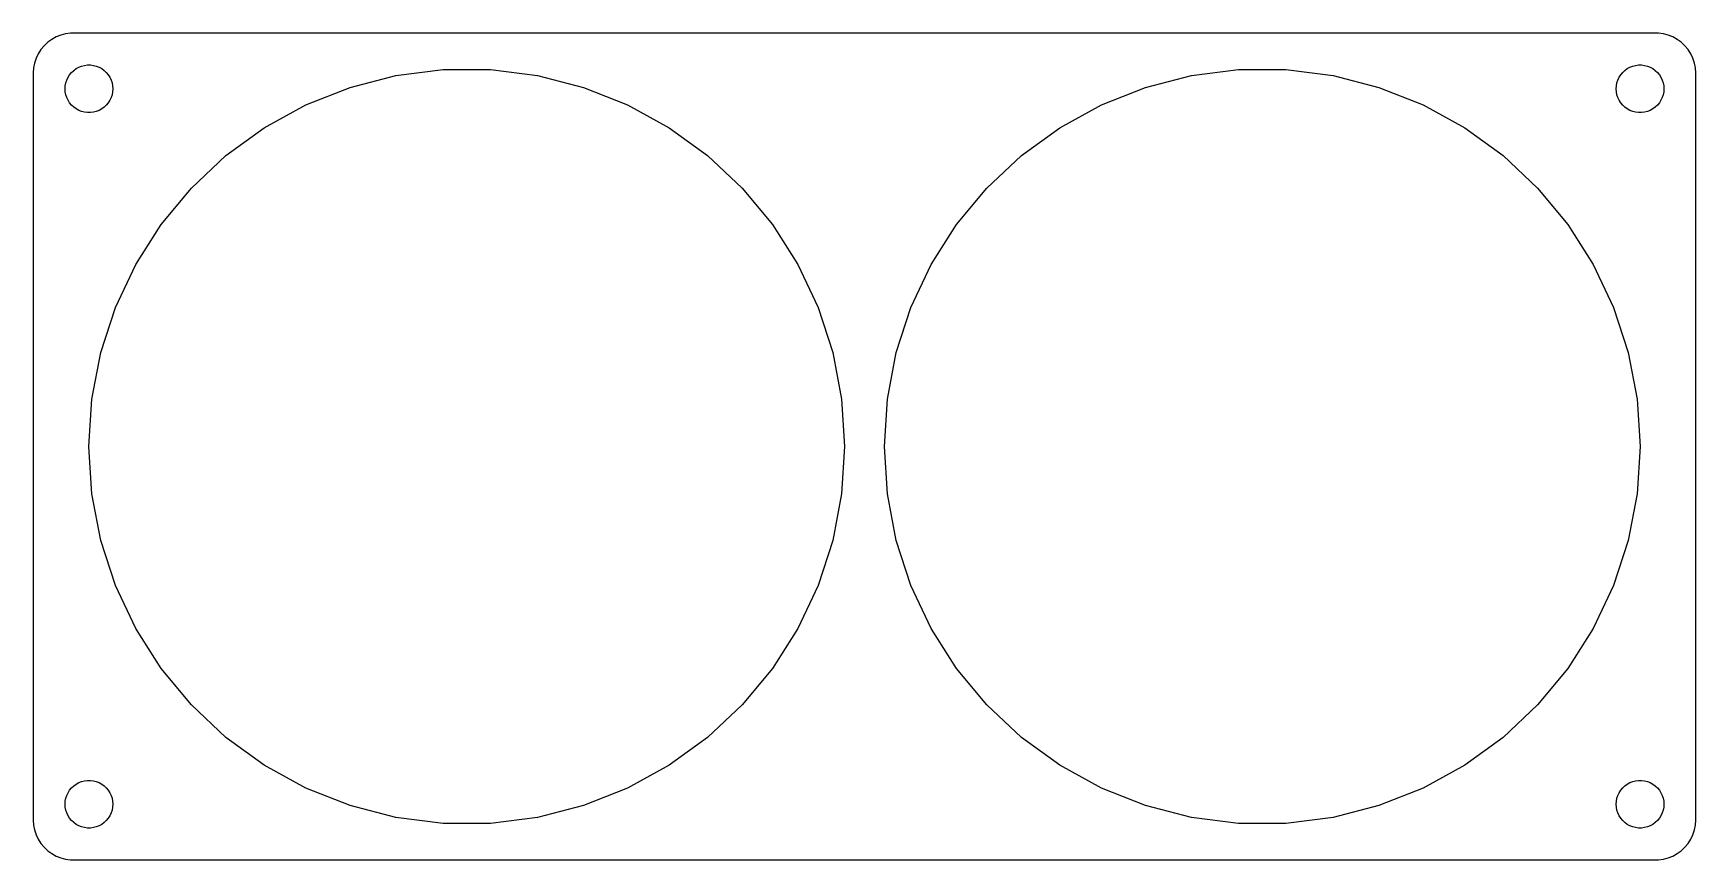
# Model space of a CAD drawing. Header units: metres. Extents: x -104 to 104, y -52 to 52.
import ezdxf

# ---------------------------------------------------------------- set-up
doc = ezdxf.new("R2010")
doc.units = ezdxf.units.M

msp = doc.modelspace()

# ---------------------------------------------------------------- linework, layer by layer
for p, q in [((-103.145, 50.4227), (-103.545, 49.9389)), ((-102.687, 50.8526), (-103.145, 50.4227)), ((-102.179, 51.2216), (-102.687, 50.8526)), ((-101.629, 51.5241), (-102.179, 51.2216)), ((-101.045, 51.7553), (-101.629, 51.5241)), ((-100.437, 51.9114), (-101.045, 51.7553)), ((-99.8139, 51.9901), (-100.437, 51.9114)), ((99.8139, 51.9901), (-99.8139, 51.9901)), ((100.437, 51.9114), (99.8139, 51.9901)), ((101.045, 51.7553), (100.437, 51.9114)), ((101.629, 51.5241), (101.045, 51.7553)), ((102.179, 51.2216), (101.629, 51.5241)), ((102.687, 50.8526), (102.179, 51.2216)), ((103.145, 50.4227), (102.687, 50.8526)), ((103.545, 49.9389), (103.145, 50.4227)), ((-104.343, 48.2434), (-104.461, 47.6267)), ((-104.149, 48.8406), (-104.343, 48.2434)), ((-103.882, 49.4088), (-104.149, 48.8406)), ((-103.545, 49.9389), (-103.882, 49.4088)), ((103.882, 49.4088), (103.545, 49.9389)), ((104.149, 48.8406), (103.882, 49.4088)), ((104.343, 48.2434), (104.149, 48.8406)), ((104.461, 47.6267), (104.343, 48.2434)), ((-104.461, 47.6267), (-104.5, 47)), ((-104.5, 47), (-104.5, -47)), ((-100.406, 45.7461), (-100.289, 46.1044)), ((-100.289, 46.1044), (-100.129, 46.4453)), ((-100.129, 46.4453), (-99.927, 46.7634)), ((-99.927, 46.7634), (-99.6869, 47.0536)), ((-99.6869, 47.0536), (-99.4123, 47.3115)), ((-99.4123, 47.3115), (-99.1075, 47.533)), ((-99.1075, 47.533), (-98.7773, 47.7145)), ((-98.7773, 47.7145), (-98.427, 47.8532)), ((-98.427, 47.8532), (-98.0621, 47.9469)), ((-98.0621, 47.9469), (-97.6884, 47.9941)), ((-97.6884, 47.9941), (-97.3116, 47.9941)), ((-97.3116, 47.9941), (-96.9379, 47.9469)), ((-96.9379, 47.9469), (-96.573, 47.8532)), ((-96.573, 47.8532), (-96.2227, 47.7145)), ((-96.2227, 47.7145), (-95.8925, 47.533)), ((-95.8925, 47.533), (-95.5877, 47.3115)), ((-95.5877, 47.3115), (-95.3131, 47.0536)), ((-95.3131, 47.0536), (-95.073, 46.7634)), ((-95.073, 46.7634), (-94.8711, 46.4453)), ((-94.8711, 46.4453), (-94.7107, 46.1044)), ((-94.7107, 46.1044), (-94.5943, 45.7461)), ((-64.6783, 45.1752), (-58.9006, 46.6586)), ((-58.9006, 46.6586), (-52.9825, 47.4063)), ((-52.9825, 47.4063), (-47.0174, 47.4063)), ((-47.0174, 47.4063), (-41.0994, 46.6586)), ((-41.0994, 46.6586), (-35.3217, 45.1752)), ((35.3217, 45.1752), (41.0994, 46.6586)), ((41.0994, 46.6586), (47.0174, 47.4063)), ((47.0174, 47.4063), (52.9825, 47.4063)), ((52.9825, 47.4063), (58.9006, 46.6586)), ((58.9006, 46.6586), (64.6783, 45.1752)), ((94.5943, 45.7461), (94.7107, 46.1044)), ((94.7107, 46.1044), (94.8711, 46.4453)), ((94.8711, 46.4453), (95.073, 46.7634)), ((95.073, 46.7634), (95.3131, 47.0536)), ((95.3131, 47.0536), (95.5877, 47.3115)), ((95.5877, 47.3115), (95.8925, 47.533)), ((95.8925, 47.533), (96.2227, 47.7145)), ((96.2227, 47.7145), (96.573, 47.8532)), ((96.573, 47.8532), (96.9379, 47.9469)), ((96.9379, 47.9469), (97.3116, 47.9941)), ((97.3116, 47.9941), (97.6884, 47.9941)), ((97.6884, 47.9941), (98.0621, 47.9469)), ((98.0621, 47.9469), (98.427, 47.8532)), ((98.427, 47.8532), (98.7773, 47.7145)), ((98.7773, 47.7145), (99.1075, 47.533)), ((99.1075, 47.533), (99.4123, 47.3115)), ((99.4123, 47.3115), (99.6869, 47.0536)), ((99.6869, 47.0536), (99.927, 46.7634)), ((99.927, 46.7634), (100.129, 46.4453)), ((100.129, 46.4453), (100.289, 46.1044)), ((100.289, 46.1044), (100.406, 45.7461)), ((104.5, 47), (104.461, 47.6267)), ((104.5, -47), (104.5, 47)), ((-100.5, 45), (-100.476, 45.376)), ((-100.476, 44.624), (-100.5, 45)), ((-100.476, 45.376), (-100.406, 45.7461)), ((-100.406, 44.2539), (-100.476, 44.624)), ((-100.289, 43.8956), (-100.406, 44.2539)), ((-100.129, 43.5547), (-100.289, 43.8956)), ((-94.7107, 43.8956), (-94.8711, 43.5547)), ((-94.5943, 44.2539), (-94.7107, 43.8956)), ((-94.5943, 45.7461), (-94.5237, 45.376)), ((-94.5237, 44.624), (-94.5943, 44.2539)), ((-94.5237, 45.376), (-94.5, 45)), ((-94.5, 45), (-94.5237, 44.624)), ((-70.2245, 42.9793), (-64.6783, 45.1752)), ((-35.3217, 45.1752), (-29.7755, 42.9793)), ((29.7755, 42.9793), (35.3217, 45.1752)), ((64.6783, 45.1752), (70.2245, 42.9793)), ((94.5, 45), (94.5237, 45.376)), ((94.5237, 44.624), (94.5, 45)), ((94.5237, 45.376), (94.5943, 45.7461)), ((94.5943, 44.2539), (94.5237, 44.624)), ((94.7107, 43.8956), (94.5943, 44.2539)), ((94.8711, 43.5547), (94.7107, 43.8956)), ((100.289, 43.8956), (100.129, 43.5547)), ((100.406, 44.2539), (100.289, 43.8956)), ((100.406, 45.7461), (100.476, 45.376)), ((100.476, 44.624), (100.406, 44.2539)), ((100.476, 45.376), (100.5, 45)), ((100.5, 45), (100.476, 44.624)), ((-99.927, 43.2366), (-100.129, 43.5547)), ((-99.6869, 42.9464), (-99.927, 43.2366)), ((-99.4123, 42.6885), (-99.6869, 42.9464)), ((-99.1075, 42.467), (-99.4123, 42.6885)), ((-98.7773, 42.2855), (-99.1075, 42.467)), ((-98.427, 42.1468), (-98.7773, 42.2855)), ((-98.0621, 42.0531), (-98.427, 42.1468)), ((-97.6884, 42.0059), (-98.0621, 42.0531)), ((-97.3116, 42.0059), (-97.6884, 42.0059)), ((-96.9379, 42.0531), (-97.3116, 42.0059)), ((-96.573, 42.1468), (-96.9379, 42.0531)), ((-96.2227, 42.2855), (-96.573, 42.1468)), ((-95.8925, 42.467), (-96.2227, 42.2855)), ((-95.5877, 42.6885), (-95.8925, 42.467)), ((-95.3131, 42.9464), (-95.5877, 42.6885)), ((-95.073, 43.2366), (-95.3131, 42.9464)), ((-94.8711, 43.5547), (-95.073, 43.2366)), ((-75.4518, 40.1056), (-70.2245, 42.9793)), ((-29.7755, 42.9793), (-24.5482, 40.1056)), ((24.5482, 40.1056), (29.7755, 42.9793)), ((70.2245, 42.9793), (75.4518, 40.1056)), ((95.073, 43.2366), (94.8711, 43.5547)), ((95.3131, 42.9464), (95.073, 43.2366)), ((95.5877, 42.6885), (95.3131, 42.9464)), ((95.8925, 42.467), (95.5877, 42.6885)), ((96.2227, 42.2855), (95.8925, 42.467)), ((96.573, 42.1468), (96.2227, 42.2855)), ((96.9379, 42.0531), (96.573, 42.1468)), ((97.3116, 42.0059), (96.9379, 42.0531)), ((97.6884, 42.0059), (97.3116, 42.0059)), ((98.0621, 42.0531), (97.6884, 42.0059)), ((98.427, 42.1468), (98.0621, 42.0531)), ((98.7773, 42.2855), (98.427, 42.1468)), ((99.1075, 42.467), (98.7773, 42.2855)), ((99.4123, 42.6885), (99.1075, 42.467)), ((99.6869, 42.9464), (99.4123, 42.6885)), ((99.927, 43.2366), (99.6869, 42.9464)), ((100.129, 43.5547), (99.927, 43.2366)), ((-80.2776, 36.5994), (-75.4518, 40.1056)), ((-24.5482, 40.1056), (-19.7224, 36.5994)), ((19.7224, 36.5994), (24.5482, 40.1056)), ((75.4518, 40.1056), (80.2776, 36.5994)), ((-84.626, 32.516), (-80.2776, 36.5994)), ((-19.7224, 36.5994), (-15.374, 32.516)), ((15.374, 32.516), (19.7224, 36.5994)), ((80.2776, 36.5994), (84.626, 32.516)), ((-88.4283, 27.9198), (-84.626, 32.516)), ((-15.374, 32.516), (-11.5717, 27.9198)), ((11.5717, 27.9198), (15.374, 32.516)), ((84.626, 32.516), (88.4283, 27.9198)), ((-91.6246, 22.8833), (-88.4283, 27.9198)), ((-11.5717, 27.9198), (-8.37543, 22.8833)), ((8.37543, 22.8833), (11.5717, 27.9198)), ((88.4283, 27.9198), (91.6246, 22.8833)), ((-94.1644, 17.4859), (-91.6246, 22.8833)), ((-8.37543, 22.8833), (-5.8356, 17.4859)), ((5.8356, 17.4859), (8.37543, 22.8833)), ((91.6246, 22.8833), (94.1644, 17.4859)), ((-96.0077, 11.8128), (-94.1644, 17.4859)), ((-5.8356, 17.4859), (-3.99229, 11.8128)), ((3.99229, 11.8128), (5.8356, 17.4859)), ((94.1644, 17.4859), (96.0077, 11.8128)), ((-97.1254, 5.95332), (-96.0077, 11.8128)), ((-3.99229, 11.8128), (-2.87454, 5.95332)), ((2.87454, 5.95332), (3.99229, 11.8128)), ((96.0077, 11.8128), (97.1254, 5.95332)), ((-97.5, 0), (-97.1254, 5.95332)), ((-2.87454, 5.95332), (-2.5, 0)), ((2.5, 0), (2.87454, 5.95332)), ((97.1254, 5.95332), (97.5, 0)), ((-97.1254, -5.95332), (-97.5, 0)), ((-2.5, 0), (-2.87454, -5.95332)), ((2.87454, -5.95332), (2.5, 0)), ((97.5, 0), (97.1254, -5.95332)), ((-96.0077, -11.8128), (-97.1254, -5.95332)), ((-2.87454, -5.95332), (-3.99229, -11.8128)), ((3.99229, -11.8128), (2.87454, -5.95332)), ((97.1254, -5.95332), (96.0077, -11.8128)), ((-94.1644, -17.4859), (-96.0077, -11.8128)), ((-3.99229, -11.8128), (-5.8356, -17.4859)), ((5.8356, -17.4859), (3.99229, -11.8128)), ((96.0077, -11.8128), (94.1644, -17.4859)), ((-91.6246, -22.8833), (-94.1644, -17.4859)), ((-5.8356, -17.4859), (-8.37543, -22.8833)), ((8.37543, -22.8833), (5.8356, -17.4859)), ((94.1644, -17.4859), (91.6246, -22.8833)), ((-88.4283, -27.9198), (-91.6246, -22.8833)), ((-8.37543, -22.8833), (-11.5717, -27.9198)), ((11.5717, -27.9198), (8.37543, -22.8833)), ((91.6246, -22.8833), (88.4283, -27.9198)), ((-84.626, -32.516), (-88.4283, -27.9198)), ((-11.5717, -27.9198), (-15.374, -32.516)), ((15.374, -32.516), (11.5717, -27.9198)), ((88.4283, -27.9198), (84.626, -32.516)), ((-80.2776, -36.5994), (-84.626, -32.516)), ((-15.374, -32.516), (-19.7224, -36.5994)), ((19.7224, -36.5994), (15.374, -32.516)), ((84.626, -32.516), (80.2776, -36.5994)), ((-75.4518, -40.1056), (-80.2776, -36.5994)), ((-19.7224, -36.5994), (-24.5482, -40.1056)), ((24.5482, -40.1056), (19.7224, -36.5994)), ((80.2776, -36.5994), (75.4518, -40.1056)), ((-70.2245, -42.9793), (-75.4518, -40.1056)), ((-24.5482, -40.1056), (-29.7755, -42.9793)), ((29.7755, -42.9793), (24.5482, -40.1056)), ((75.4518, -40.1056), (70.2245, -42.9793)), ((-100.289, -43.8956), (-100.129, -43.5547)), ((-100.129, -43.5547), (-99.927, -43.2366)), ((-99.927, -43.2366), (-99.6869, -42.9464)), ((-99.6869, -42.9464), (-99.4123, -42.6885)), ((-99.4123, -42.6885), (-99.1075, -42.467)), ((-99.1075, -42.467), (-98.7773, -42.2855)), ((-98.7773, -42.2855), (-98.427, -42.1468)), ((-98.427, -42.1468), (-98.0621, -42.0531)), ((-98.0621, -42.0531), (-97.6884, -42.0059)), ((-97.6884, -42.0059), (-97.3116, -42.0059)), ((-97.3116, -42.0059), (-96.9379, -42.0531)), ((-96.9379, -42.0531), (-96.573, -42.1468)), ((-96.573, -42.1468), (-96.2227, -42.2855)), ((-96.2227, -42.2855), (-95.8925, -42.467)), ((-95.8925, -42.467), (-95.5877, -42.6885)), ((-95.5877, -42.6885), (-95.3131, -42.9464)), ((-95.3131, -42.9464), (-95.073, -43.2366)), ((-95.073, -43.2366), (-94.8711, -43.5547)), ((-94.8711, -43.5547), (-94.7107, -43.8956)), ((-64.6783, -45.1752), (-70.2245, -42.9793)), ((-29.7755, -42.9793), (-35.3217, -45.1752)), ((35.3217, -45.1752), (29.7755, -42.9793)), ((70.2245, -42.9793), (64.6783, -45.1752)), ((94.7107, -43.8956), (94.8711, -43.5547)), ((94.8711, -43.5547), (95.073, -43.2366)), ((95.073, -43.2366), (95.3131, -42.9464)), ((95.3131, -42.9464), (95.5877, -42.6885)), ((95.5877, -42.6885), (95.8925, -42.467)), ((95.8925, -42.467), (96.2227, -42.2855)), ((96.2227, -42.2855), (96.573, -42.1468)), ((96.573, -42.1468), (96.9379, -42.0531)), ((96.9379, -42.0531), (97.3116, -42.0059)), ((97.3116, -42.0059), (97.6884, -42.0059)), ((97.6884, -42.0059), (98.0621, -42.0531)), ((98.0621, -42.0531), (98.427, -42.1468)), ((98.427, -42.1468), (98.7773, -42.2855)), ((98.7773, -42.2855), (99.1075, -42.467)), ((99.1075, -42.467), (99.4123, -42.6885)), ((99.4123, -42.6885), (99.6869, -42.9464)), ((99.6869, -42.9464), (99.927, -43.2366)), ((99.927, -43.2366), (100.129, -43.5547)), ((100.129, -43.5547), (100.289, -43.8956)), ((-100.5, -45), (-100.476, -44.624)), ((-100.476, -45.376), (-100.5, -45)), ((-100.476, -44.624), (-100.406, -44.2539)), ((-100.406, -45.7461), (-100.476, -45.376)), ((-100.406, -44.2539), (-100.289, -43.8956)), ((-100.289, -46.1044), (-100.406, -45.7461)), ((-94.7107, -43.8956), (-94.5943, -44.2539)), ((-94.5943, -45.7461), (-94.7107, -46.1044)), ((-94.5943, -44.2539), (-94.5237, -44.624)), ((-94.5237, -45.376), (-94.5943, -45.7461)), ((-94.5237, -44.624), (-94.5, -45)), ((-94.5, -45), (-94.5237, -45.376)), ((-58.9006, -46.6586), (-64.6783, -45.1752)), ((-35.3217, -45.1752), (-41.0994, -46.6586)), ((41.0994, -46.6586), (35.3217, -45.1752)), ((64.6783, -45.1752), (58.9006, -46.6586)), ((94.5, -45), (94.5237, -44.624)), ((94.5237, -45.376), (94.5, -45)), ((94.5237, -44.624), (94.5943, -44.2539)), ((94.5943, -45.7461), (94.5237, -45.376)), ((94.5943, -44.2539), (94.7107, -43.8956)), ((94.7107, -46.1044), (94.5943, -45.7461)), ((100.289, -43.8956), (100.406, -44.2539)), ((100.406, -45.7461), (100.289, -46.1044)), ((100.406, -44.2539), (100.476, -44.624)), ((100.476, -45.376), (100.406, -45.7461)), ((100.476, -44.624), (100.5, -45)), ((100.5, -45), (100.476, -45.376)), ((-104.5, -47), (-104.461, -47.6267)), ((-104.461, -47.6267), (-104.343, -48.2434)), ((-100.129, -46.4453), (-100.289, -46.1044)), ((-99.927, -46.7634), (-100.129, -46.4453)), ((-99.6869, -47.0536), (-99.927, -46.7634)), ((-99.4123, -47.3115), (-99.6869, -47.0536)), ((-99.1075, -47.533), (-99.4123, -47.3115)), ((-98.7773, -47.7145), (-99.1075, -47.533)), ((-98.427, -47.8532), (-98.7773, -47.7145)), ((-98.0621, -47.9469), (-98.427, -47.8532)), ((-97.6884, -47.9941), (-98.0621, -47.9469)), ((-97.3116, -47.9941), (-97.6884, -47.9941)), ((-96.9379, -47.9469), (-97.3116, -47.9941)), ((-96.573, -47.8532), (-96.9379, -47.9469)), ((-96.2227, -47.7145), (-96.573, -47.8532)), ((-95.8925, -47.533), (-96.2227, -47.7145)), ((-95.5877, -47.3115), (-95.8925, -47.533)), ((-95.3131, -47.0536), (-95.5877, -47.3115)), ((-95.073, -46.7634), (-95.3131, -47.0536)), ((-94.8711, -46.4453), (-95.073, -46.7634)), ((-94.7107, -46.1044), (-94.8711, -46.4453)), ((-52.9825, -47.4063), (-58.9006, -46.6586)), ((-47.0174, -47.4063), (-52.9825, -47.4063)), ((-41.0994, -46.6586), (-47.0174, -47.4063)), ((47.0174, -47.4063), (41.0994, -46.6586)), ((52.9825, -47.4063), (47.0174, -47.4063)), ((58.9006, -46.6586), (52.9825, -47.4063)), ((94.8711, -46.4453), (94.7107, -46.1044)), ((95.073, -46.7634), (94.8711, -46.4453)), ((95.3131, -47.0536), (95.073, -46.7634)), ((95.5877, -47.3115), (95.3131, -47.0536)), ((95.8925, -47.533), (95.5877, -47.3115)), ((96.2227, -47.7145), (95.8925, -47.533)), ((96.573, -47.8532), (96.2227, -47.7145)), ((96.9379, -47.9469), (96.573, -47.8532)), ((97.3116, -47.9941), (96.9379, -47.9469)), ((97.6884, -47.9941), (97.3116, -47.9941)), ((98.0621, -47.9469), (97.6884, -47.9941)), ((98.427, -47.8532), (98.0621, -47.9469)), ((98.7773, -47.7145), (98.427, -47.8532)), ((99.1075, -47.533), (98.7773, -47.7145)), ((99.4123, -47.3115), (99.1075, -47.533)), ((99.6869, -47.0536), (99.4123, -47.3115)), ((99.927, -46.7634), (99.6869, -47.0536)), ((100.129, -46.4453), (99.927, -46.7634)), ((100.289, -46.1044), (100.129, -46.4453)), ((104.343, -48.2434), (104.461, -47.6267)), ((104.461, -47.6267), (104.5, -47)), ((-104.343, -48.2434), (-104.149, -48.8406)), ((-104.149, -48.8406), (-103.882, -49.4088)), ((-103.882, -49.4088), (-103.545, -49.9389)), ((-103.545, -49.9389), (-103.145, -50.4227)), ((103.145, -50.4227), (103.545, -49.9389)), ((103.545, -49.9389), (103.882, -49.4088)), ((103.882, -49.4088), (104.149, -48.8406)), ((104.149, -48.8406), (104.343, -48.2434)), ((-103.145, -50.4227), (-102.687, -50.8526)), ((-102.687, -50.8526), (-102.179, -51.2216)), ((-102.179, -51.2216), (-101.629, -51.5241)), ((-101.629, -51.5241), (-101.045, -51.7553)), ((-101.045, -51.7553), (-100.437, -51.9114)), ((-100.437, -51.9114), (-99.8139, -51.9901)), ((-99.8139, -51.9901), (99.8139, -51.9901)), ((99.8139, -51.9901), (100.437, -51.9114)), ((100.437, -51.9114), (101.045, -51.7553)), ((101.045, -51.7553), (101.629, -51.5241)), ((101.629, -51.5241), (102.179, -51.2216)), ((102.179, -51.2216), (102.687, -50.8526)), ((102.687, -50.8526), (103.145, -50.4227))]:
    msp.add_line(p, q)

doc.saveas('drawing.dxf')
